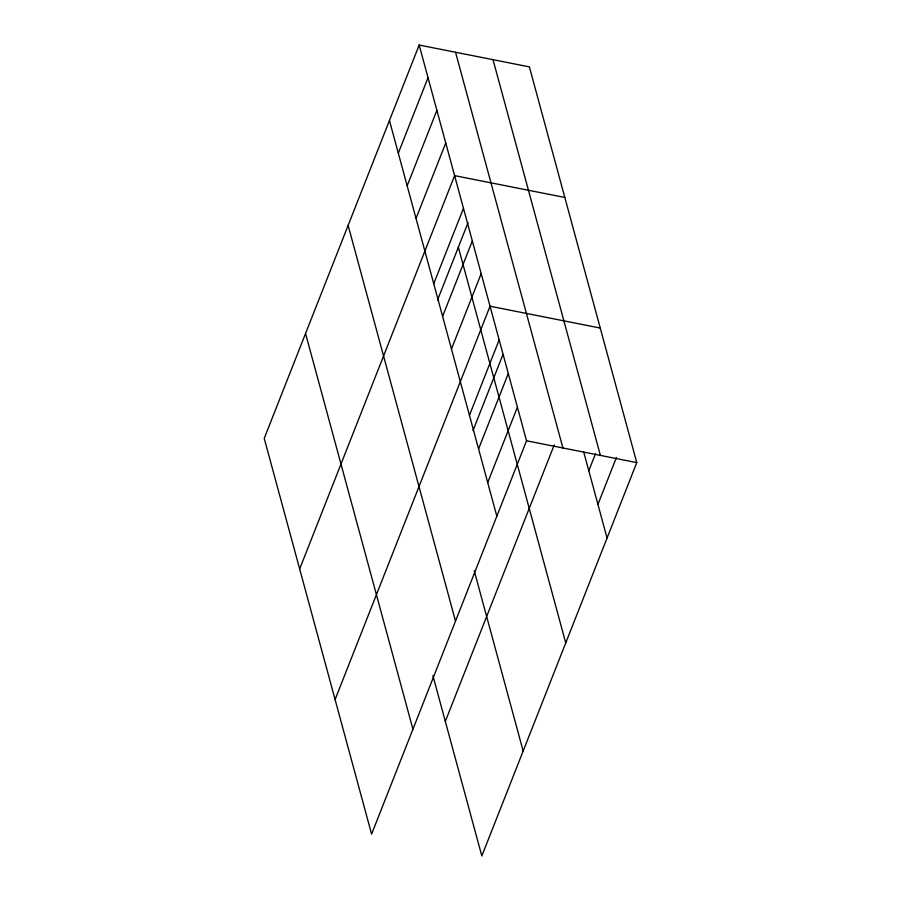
<?xml version="1.0" encoding="UTF-8"?>
<svg xmlns="http://www.w3.org/2000/svg" width="901" height="901" viewBox="0 0 901 901"><rect width="100%" height="100%" fill="white"/><g stroke="black" fill="none" stroke-linecap="round" stroke-linejoin="round"><path stroke-width="1.35" d="M419.168 45.05L264.23 438.393L371.606 834.123L526.544 440.78L419.168 45.05L529.394 66.877L636.77 462.607L481.832 855.95L432.919 675.694M398.31 153.136L428.031 77.7M407.173 185.786L436.884 110.35M416.025 218.436L445.747 142.989M299.661 568.981L454.6 175.639L564.826 197.465M433.741 283.725L463.463 208.289M437.571 299.977L468.047 222.615M442.605 316.375L472.327 240.939M451.469 349.025L481.179 273.589M335.093 699.581L490.043 306.227L600.269 328.054M469.455 415.305L499.165 339.868M473.002 430.577L502.972 354.498M478.577 448.946L508.299 373.51M487.7 482.587L517.422 407.139M445.319 721.397L554.228 444.948M588.803 470.772L595.46 453.856M597.926 504.402L616.374 457.584M526.544 440.78L636.77 462.607M493.016 59.669L600.404 455.399M583.69 451.93L607.06 538.043M455.546 52.247L562.922 447.977M458.35 247.223L565.738 642.954M389.446 120.486L496.834 516.217M474.241 570.784L523.154 751.04M348.124 225.396L455.512 621.127M305.552 333.483L412.928 729.213"/></g></svg>
